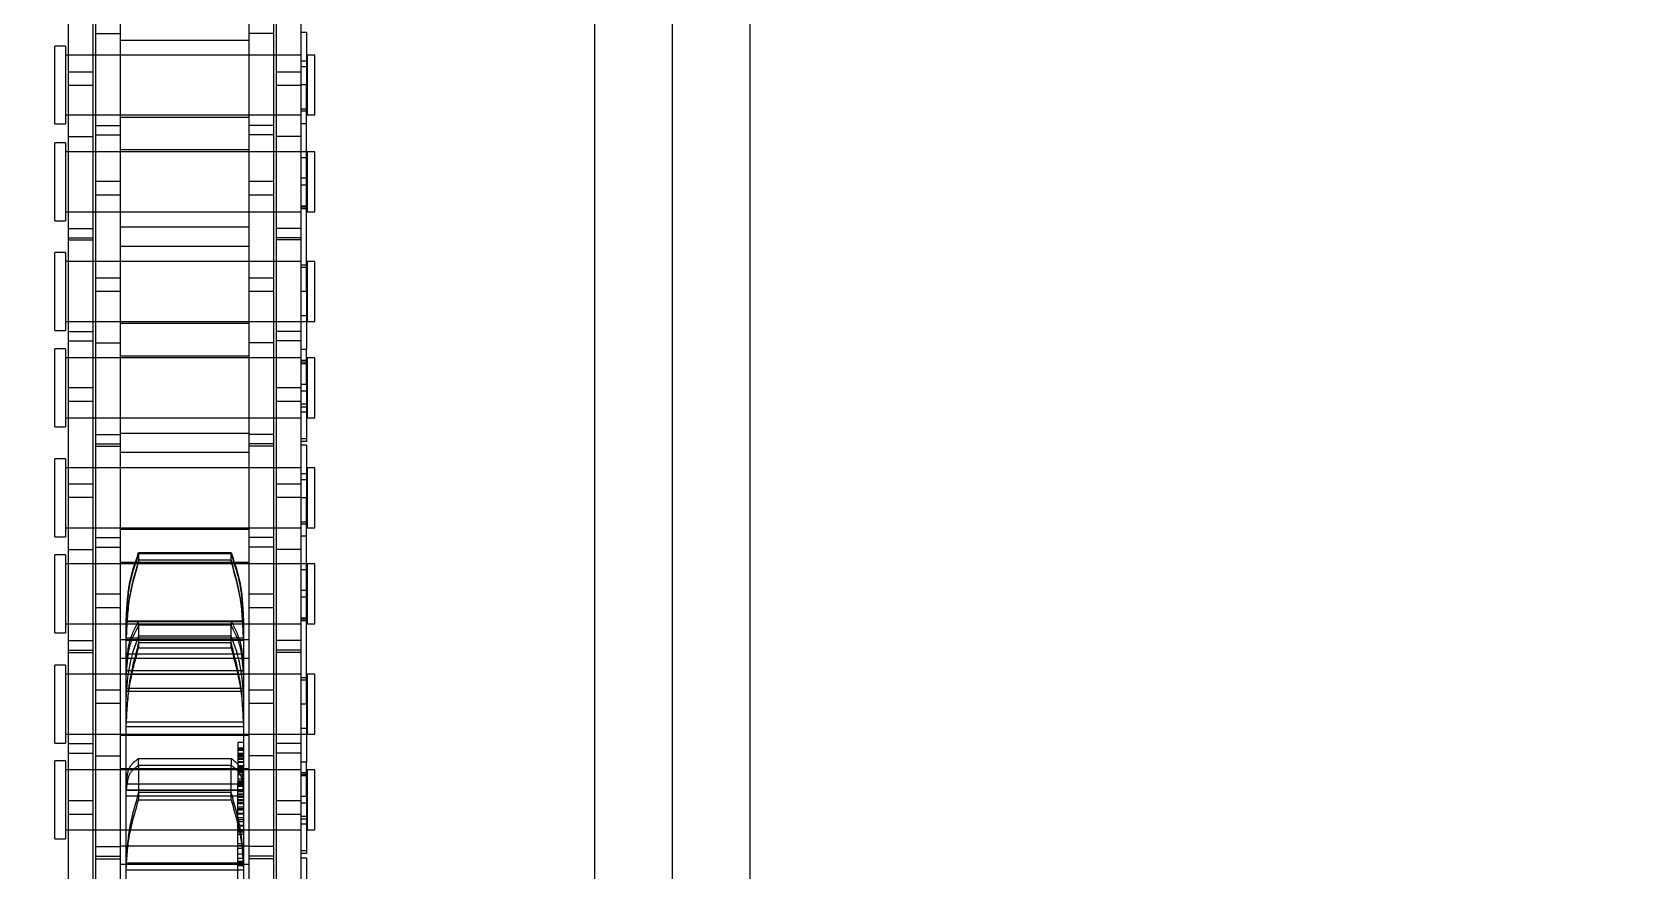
# Model space of a CAD drawing. Header units: metres. Extents: x 0 to 63075, y 0 to 44550.
# Drawn here: x 14140.1 to 14239.1, y 30929.5 to 30981.1 of the extents above; entities that cross this region are included whole.
import ezdxf

# ---------------------------------------------------------------- set-up
doc = ezdxf.new("R2010")
doc.units = ezdxf.units.M
doc.header["$LTSCALE"] = 75
doc.linetypes.add('HIDDEN2', pattern=[4.7625, 3.175, -1.5875])
for name, color, linetype in [('SDM', 7, 'Continuous'), ('SL1', 8, 'Continuous'), ('SL4', 4, 'Continuous'), ('ST1', 7, 'HIDDEN2')]:
    doc.layers.add(name, color=color, linetype=linetype)

# ---------------------------------------------------------------- blocks, each defined once
blk = doc.blocks.new('A$C52ce5e24')
at = {"layer": 'SL1'}
for radius, start, end in [(1221.5, 124.209852, 67.294357), (1158, 126.374154, 69.370009), (1150, 126.668292, 69.219881)]:
    blk.add_arc((6551.95, 10099.982), radius, start, end, dxfattribs=at)
blk = doc.blocks.new('A$Cb6dca9d5')
at = {"layer": 'SL4'}
for p, q in [((337.765, 4619.715), (337.765, 3669.713)), ((328.24, 3669.713), (328.24, 4459.475))]:
    blk.add_line(p, q, dxfattribs=at)
at = {"layer": 'ST1'}
for p, q in [((333.003, 4669.713), (333.003, 3669.713)), ((328.24, 3669.713), (328.24, 4459.475)), ((297.515, 4241.25), (297.515, 4247.6)), ((299.035, 4241.25), (299.035, 4247.6)), ((306.965, 4241.25), (306.965, 4247.6)), ((308.485, 4241.25), (308.485, 4247.6)), ((295.843, 4234.9), (295.843, 4243.995)), ((297.363, 4234.9), (297.363, 4243.995)), ((308.637, 4234.9), (308.637, 4243.995)), ((310.157, 4234.9), (310.157, 4243.995)), ((297.515, 4241.25), (299.035, 4241.25)), ((297.515, 4232.155), (297.515, 4241.25)), ((299.035, 4232.155), (299.035, 4241.25)), ((308.485, 4241.25), (306.965, 4241.25)), ((306.965, 4232.155), (306.965, 4241.25)), ((308.485, 4232.155), (308.485, 4241.25)), ((310.489, 4241.306), (310.157, 4241.306)), ((310.489, 4241.306), (310.489, 4238.075)), ((295, 4235.676), (295, 4240.473)), ((295.659, 4240.473), (295, 4240.473)), ((295.659, 4240.473), (295.659, 4235.676)), ((299.035, 4240.843), (306.965, 4240.843)), ((310.157, 4239.92), (295.659, 4239.92)), ((297.363, 4239.92), (295.843, 4239.92)), ((299.035, 4239.92), (297.515, 4239.92)), ((306.965, 4239.92), (299.035, 4239.92)), ((308.485, 4239.92), (306.965, 4239.92)), ((310.157, 4239.92), (308.637, 4239.92)), ((310.526, 4239.551), (310.157, 4239.551)), ((310.489, 4239.182), (310.157, 4239.182)), ((310.526, 4239.92), (310.526, 4236.23)), ((311, 4239.92), (310.526, 4239.92)), ((311, 4236.23), (311, 4239.92)), ((295.843, 4238.883), (297.363, 4238.883)), ((297.363, 4238.044), (295.843, 4238.044)), ((308.637, 4238.883), (310.157, 4238.883)), ((310.157, 4238.044), (308.637, 4238.044)), ((310.489, 4238.075), (310.157, 4238.075)), ((310.489, 4225.375), (310.489, 4238.075)), ((295.659, 4236.23), (310.157, 4236.23)), ((295.843, 4236.23), (297.363, 4236.23)), ((297.515, 4236.23), (299.035, 4236.23)), ((299.035, 4236.23), (306.965, 4236.23)), ((306.965, 4236.084), (299.035, 4236.084)), ((306.965, 4236.23), (308.485, 4236.23)), ((308.637, 4236.23), (310.157, 4236.23)), ((310.157, 4236.599), (310.526, 4236.599)), ((310.489, 4236.456), (310.157, 4236.456)), ((310.526, 4236.23), (311, 4236.23)), ((295, 4235.676), (295.659, 4235.676)), ((297.515, 4235.586), (299.035, 4235.586)), ((308.485, 4235.586), (306.965, 4235.586)), ((310.489, 4235.676), (310.157, 4235.676)), ((295, 4229.726), (295, 4234.523)), ((295.659, 4234.523), (295, 4234.523)), ((295.659, 4234.523), (295.659, 4229.73)), ((295.843, 4234.9), (297.363, 4234.9)), ((295.843, 4228.55), (295.843, 4234.9)), ((297.363, 4228.55), (297.363, 4234.9)), ((297.515, 4235.002), (299.035, 4235.002)), ((299.035, 4234.115), (306.965, 4234.115)), ((308.485, 4235.002), (306.965, 4235.002)), ((310.157, 4234.9), (308.637, 4234.9)), ((308.637, 4228.55), (308.637, 4234.9)), ((310.157, 4228.55), (310.157, 4234.9)), ((310.157, 4233.969), (295.659, 4233.969)), ((297.363, 4233.969), (295.843, 4233.969)), ((299.035, 4233.969), (297.515, 4233.969)), ((306.965, 4233.969), (299.035, 4233.969)), ((308.485, 4233.969), (306.965, 4233.969)), ((310.489, 4233.969), (308.637, 4233.969)), ((310.526, 4233.6), (310.157, 4233.6)), ((310.526, 4233.969), (310.526, 4230.279)), ((311, 4233.969), (310.526, 4233.969)), ((311, 4230.279), (311, 4233.969)), ((297.515, 4231.295), (297.515, 4232.155)), ((297.515, 4232.155), (299.035, 4232.155)), ((299.035, 4231.295), (299.035, 4232.155)), ((306.965, 4231.295), (306.965, 4232.155)), ((306.965, 4232.155), (308.485, 4232.155)), ((308.485, 4231.295), (308.485, 4232.155)), ((310.489, 4232.332), (310.157, 4232.332)), ((297.515, 4222.2), (297.515, 4231.295)), ((299.035, 4231.295), (297.515, 4231.295)), ((299.035, 4222.2), (299.035, 4231.295)), ((306.965, 4222.2), (306.965, 4231.295)), ((308.485, 4231.295), (306.965, 4231.295)), ((308.485, 4222.2), (308.485, 4231.295)), ((310.489, 4231.917), (310.157, 4231.917)), ((295.659, 4230.279), (310.157, 4230.279)), ((295.843, 4230.279), (297.363, 4230.279)), ((297.515, 4230.279), (299.035, 4230.279)), ((299.035, 4230.279), (306.965, 4230.279)), ((306.965, 4230.279), (308.485, 4230.279)), ((308.637, 4230.279), (310.157, 4230.279)), ((310.157, 4230.648), (310.526, 4230.648)), ((310.489, 4230.56), (310.157, 4230.56)), ((310.489, 4230.456), (310.157, 4230.456)), ((310.526, 4230.279), (311, 4230.279)), ((295, 4229.726), (295.659, 4229.726)), ((295.659, 4229.73), (295.659, 4229.726)), ((295.843, 4229.247), (297.363, 4229.247)), ((306.965, 4229.335), (299.035, 4229.335)), ((310.157, 4229.247), (308.637, 4229.247)), ((295.843, 4228.663), (297.363, 4228.663)), ((295.843, 4228.55), (297.363, 4228.55)), ((295.843, 4219.455), (295.843, 4228.55)), ((297.363, 4219.455), (297.363, 4228.55)), ((299.035, 4228.164), (306.965, 4228.164)), ((310.157, 4228.663), (308.637, 4228.663)), ((310.157, 4228.55), (308.637, 4228.55)), ((308.637, 4219.455), (308.637, 4228.55)), ((310.157, 4219.455), (310.157, 4228.55)), ((295, 4222.976), (295, 4227.773)), ((295.659, 4227.773), (295, 4227.773)), ((295.659, 4227.773), (295.659, 4222.976)), ((310.157, 4227.22), (295.659, 4227.22)), ((297.363, 4227.22), (295.843, 4227.22)), ((299.035, 4227.22), (297.515, 4227.22)), ((306.965, 4227.22), (299.035, 4227.22)), ((308.485, 4227.22), (306.965, 4227.22)), ((310.157, 4227.22), (308.637, 4227.22)), ((310.526, 4227.22), (310.526, 4223.53)), ((311, 4227.22), (310.526, 4227.22)), ((311, 4223.53), (311, 4227.22)), ((297.515, 4226.204), (299.035, 4226.204)), ((306.965, 4226.204), (308.485, 4226.204)), ((310.489, 4226.994), (310.157, 4226.994)), ((310.526, 4226.851), (310.157, 4226.851)), ((299.035, 4225.366), (297.515, 4225.366)), ((308.485, 4225.366), (306.965, 4225.366)), ((310.489, 4225.375), (310.157, 4225.375)), ((310.489, 4225.375), (310.489, 4221.823)), ((295.659, 4223.53), (310.157, 4223.53)), ((295.843, 4223.53), (297.363, 4223.53)), ((297.515, 4223.53), (299.035, 4223.53)), ((299.035, 4223.53), (306.965, 4223.53)), ((306.965, 4223.406), (299.035, 4223.406)), ((306.965, 4223.53), (308.485, 4223.53)), ((308.637, 4223.53), (310.489, 4223.53)), ((310.157, 4223.899), (310.526, 4223.899)), ((310.526, 4223.53), (311, 4223.53)), ((295, 4222.976), (295.659, 4222.976)), ((295.843, 4222.908), (297.363, 4222.908)), ((295.843, 4222.324), (297.363, 4222.324)), ((297.515, 4222.2), (299.035, 4222.2)), ((297.515, 4215.85), (297.515, 4222.2)), ((299.035, 4215.85), (299.035, 4222.2)), ((308.485, 4222.2), (306.965, 4222.2)), ((306.965, 4215.85), (306.965, 4222.2)), ((308.485, 4215.85), (308.485, 4222.2)), ((310.157, 4222.908), (308.637, 4222.908)), ((310.157, 4222.324), (308.637, 4222.324)), ((295, 4217.048), (295, 4221.845)), ((295.659, 4221.845), (295, 4221.845)), ((295.659, 4221.845), (295.659, 4217.052)), ((310.157, 4221.291), (295.659, 4221.291)), ((297.363, 4221.291), (295.843, 4221.291)), ((299.035, 4221.291), (297.515, 4221.291)), ((299.035, 4221.415), (306.965, 4221.415)), ((306.965, 4221.291), (299.035, 4221.291)), ((308.485, 4221.291), (306.965, 4221.291)), ((310.157, 4221.291), (308.637, 4221.291)), ((310.157, 4221.823), (310.489, 4221.823)), ((310.489, 4219.654), (310.489, 4221.823)), ((310.526, 4221.291), (310.526, 4217.601)), ((311, 4221.291), (310.526, 4221.291)), ((311, 4217.601), (311, 4221.291)), ((310.489, 4221.114), (310.157, 4221.114)), ((310.489, 4221.011), (310.157, 4221.011)), ((310.526, 4220.922), (310.157, 4220.922)), ((295.843, 4218.595), (295.843, 4219.455)), ((295.843, 4219.455), (297.363, 4219.455)), ((297.363, 4218.595), (297.363, 4219.455)), ((308.637, 4218.595), (308.637, 4219.455)), ((308.637, 4219.455), (310.157, 4219.455)), ((310.489, 4219.654), (310.157, 4219.654)), ((310.157, 4218.595), (310.157, 4219.455)), ((310.489, 4219.239), (310.157, 4219.239)), ((310.489, 4219.654), (310.489, 4216.307)), ((295.843, 4209.5), (295.843, 4218.595)), ((297.363, 4218.595), (295.843, 4218.595)), ((297.363, 4209.5), (297.363, 4218.595)), ((308.637, 4209.5), (308.637, 4218.595)), ((310.157, 4218.595), (308.637, 4218.595)), ((310.157, 4209.5), (310.157, 4218.595)), ((310.489, 4218.427), (310.157, 4218.427)), ((310.489, 4218.255), (310.157, 4218.255)), ((295.659, 4217.601), (310.157, 4217.601)), ((295.843, 4217.601), (297.363, 4217.601)), ((297.515, 4217.601), (299.035, 4217.601)), ((299.035, 4217.601), (306.965, 4217.601)), ((306.965, 4217.601), (308.485, 4217.601)), ((308.637, 4217.601), (310.157, 4217.601)), ((310.157, 4217.97), (310.526, 4217.97)), ((310.526, 4217.601), (311, 4217.601)), ((295, 4217.048), (295.659, 4217.048)), ((295.659, 4217.052), (295.659, 4217.048)), ((297.515, 4216.569), (299.035, 4216.569)), ((306.965, 4216.635), (299.035, 4216.635)), ((308.485, 4216.569), (306.965, 4216.569)), ((310.489, 4216.307), (310.157, 4216.307)), ((310.489, 4216.307), (310.489, 4216.135)), ((297.515, 4215.985), (299.035, 4215.985)), ((297.515, 4215.85), (299.035, 4215.85)), ((297.515, 4206.755), (297.515, 4215.85)), ((299.035, 4206.755), (299.035, 4215.85)), ((299.035, 4215.486), (306.965, 4215.486)), ((308.485, 4215.985), (306.965, 4215.985)), ((308.485, 4215.85), (306.965, 4215.85)), ((306.965, 4206.755), (306.965, 4215.85)), ((308.485, 4206.755), (308.485, 4215.85)), ((310.489, 4216.135), (310.157, 4216.135)), ((310.489, 4215.906), (310.157, 4215.906)), ((310.489, 4215.906), (310.489, 4212.675)), ((295, 4210.276), (295, 4215.073)), ((295.659, 4215.073), (295, 4215.073)), ((295.659, 4215.073), (295.659, 4210.276)), ((310.157, 4214.52), (295.659, 4214.52)), ((297.363, 4214.52), (295.843, 4214.52)), ((299.035, 4214.52), (297.515, 4214.52)), ((306.965, 4214.52), (299.035, 4214.52)), ((308.485, 4214.52), (306.965, 4214.52)), ((310.157, 4214.52), (308.637, 4214.52)), ((310.526, 4214.52), (310.526, 4210.83)), ((311, 4214.52), (310.526, 4214.52)), ((311, 4210.83), (311, 4214.52)), ((295.843, 4213.526), (297.363, 4213.526)), ((308.637, 4213.526), (310.157, 4213.526)), ((310.526, 4214.151), (310.157, 4214.151)), ((310.489, 4213.782), (310.157, 4213.782)), ((297.363, 4212.688), (295.843, 4212.688)), ((310.157, 4212.688), (308.637, 4212.688)), ((310.489, 4212.675), (310.157, 4212.675)), ((310.489, 4199.975), (310.489, 4212.675)), ((295.659, 4210.83), (310.157, 4210.83)), ((295.843, 4210.83), (297.363, 4210.83)), ((297.515, 4210.83), (299.035, 4210.83)), ((299.035, 4210.83), (306.965, 4210.83)), ((306.965, 4210.728), (299.035, 4210.728)), ((306.965, 4210.83), (308.485, 4210.83)), ((308.637, 4210.83), (310.157, 4210.83)), ((310.157, 4211.199), (310.526, 4211.199)), ((310.489, 4211.056), (310.157, 4211.056)), ((310.489, 4210.32), (310.157, 4210.32)), ((310.526, 4210.83), (311, 4210.83)), ((295, 4210.276), (295.659, 4210.276)), ((295.843, 4209.5), (297.363, 4209.5)), ((295.843, 4203.15), (295.843, 4209.5)), ((297.363, 4203.15), (297.363, 4209.5)), ((297.515, 4210.23), (299.035, 4210.23)), ((297.515, 4209.645), (299.035, 4209.645)), ((300.157, 4209.3), (305.843, 4209.3)), ((308.485, 4210.23), (306.965, 4210.23)), ((308.485, 4209.645), (306.965, 4209.645)), ((310.157, 4209.5), (308.637, 4209.5)), ((308.637, 4203.15), (308.637, 4209.5)), ((310.157, 4203.15), (310.157, 4209.5)), ((295, 4204.369), (295, 4209.166)), ((295.659, 4209.166), (295, 4209.166)), ((295.659, 4209.166), (295.659, 4204.374)), ((310.157, 4208.613), (295.659, 4208.613)), ((297.363, 4208.613), (295.843, 4208.613)), ((299.035, 4208.613), (297.515, 4208.613)), ((299.035, 4208.715), (306.965, 4208.715)), ((306.965, 4208.613), (299.035, 4208.613)), ((300.157, 4209.219), (300.157, 4208.723)), ((305.843, 4209.219), (300.157, 4209.219)), ((305.843, 4208.843), (300.157, 4208.843)), ((300.157, 4208.723), (305.843, 4208.723)), ((305.843, 4208.723), (305.843, 4209.219)), ((308.485, 4208.613), (306.965, 4208.613)), ((310.489, 4208.613), (308.637, 4208.613)), ((310.526, 4208.613), (310.526, 4204.923)), ((311, 4208.613), (310.526, 4208.613)), ((311, 4204.923), (311, 4208.613)), ((310.526, 4208.244), (310.157, 4208.244)), ((297.515, 4205.895), (297.515, 4206.755)), ((297.515, 4206.755), (299.035, 4206.755)), ((299.035, 4205.895), (299.035, 4206.755)), ((306.965, 4205.895), (306.965, 4206.755)), ((306.965, 4206.755), (308.485, 4206.755)), ((308.485, 4205.895), (308.485, 4206.755)), ((310.489, 4206.976), (310.157, 4206.976)), ((310.489, 4206.56), (310.157, 4206.56)), ((297.515, 4196.8), (297.515, 4205.895)), ((299.035, 4205.895), (297.515, 4205.895)), ((299.035, 4196.8), (299.035, 4205.895)), ((306.965, 4196.8), (306.965, 4205.895)), ((308.485, 4205.895), (306.965, 4205.895)), ((308.485, 4196.8), (308.485, 4205.895)), ((295, 4204.369), (295.659, 4204.369)), ((295.659, 4204.923), (310.157, 4204.923)), ((295.659, 4204.374), (295.659, 4204.369)), ((295.843, 4204.923), (297.363, 4204.923)), ((297.515, 4204.923), (299.035, 4204.923)), ((299.035, 4204.923), (306.965, 4204.923)), ((299.395, 4205.091), (299.395, 4205.211)), ((299.395, 4204.023), (299.395, 4205.167)), ((306.605, 4205.091), (299.395, 4205.091)), ((306.605, 4205.048), (299.395, 4205.048)), ((300.157, 4205.102), (305.843, 4205.102)), ((300.157, 4204.83), (300.157, 4205.102)), ((300.157, 4204.83), (300.157, 4204.156)), ((305.843, 4204.83), (300.157, 4204.83)), ((305.843, 4205.102), (305.843, 4204.83)), ((305.843, 4204.156), (305.843, 4204.83)), ((306.605, 4205.211), (306.605, 4205.091)), ((306.605, 4205.167), (306.605, 4204.023)), ((306.965, 4204.923), (308.485, 4204.923)), ((308.637, 4204.923), (310.157, 4204.923)), ((310.157, 4205.292), (310.526, 4205.292)), ((310.489, 4205.203), (310.157, 4205.203)), ((310.489, 4205.1), (310.157, 4205.1)), ((310.526, 4204.923), (311, 4204.923)), ((295.843, 4203.89), (297.363, 4203.89)), ((306.965, 4203.935), (299.035, 4203.935)), ((306.605, 4204.028), (299.395, 4204.028)), ((299.395, 4203.893), (299.395, 4204.023)), ((306.605, 4203.893), (299.395, 4203.893)), ((299.395, 4201.9), (299.395, 4203.893)), ((300.157, 4204.156), (300.157, 4203.441)), ((305.843, 4204.156), (300.157, 4204.156)), ((305.843, 4203.748), (300.157, 4203.748)), ((300.157, 4203.441), (305.843, 4203.441)), ((305.843, 4203.441), (305.843, 4204.156)), ((306.605, 4204.023), (306.605, 4203.893)), ((306.605, 4203.893), (306.605, 4201.9)), ((310.157, 4203.89), (308.637, 4203.89)), ((295, 4197.576), (295, 4202.373)), ((295.659, 4202.373), (295, 4202.373)), ((295.659, 4202.373), (295.659, 4197.576)), ((295.843, 4203.306), (297.363, 4203.306)), ((295.843, 4203.15), (297.363, 4203.15)), ((295.843, 4194.055), (295.843, 4203.15)), ((297.363, 4194.055), (297.363, 4203.15)), ((299.035, 4202.808), (306.965, 4202.808)), ((299.395, 4203.07), (306.605, 4203.07)), ((310.157, 4203.306), (308.637, 4203.306)), ((310.157, 4203.15), (308.637, 4203.15)), ((308.637, 4194.055), (308.637, 4203.15)), ((310.157, 4194.055), (310.157, 4203.15)), ((310.157, 4201.82), (295.659, 4201.82)), ((297.363, 4201.82), (295.843, 4201.82)), ((299.035, 4201.82), (297.515, 4201.82)), ((306.965, 4201.82), (299.035, 4201.82)), ((306.605, 4202.022), (299.395, 4202.022)), ((299.395, 4200.42), (299.395, 4201.9)), ((306.605, 4201.806), (299.395, 4201.806)), ((306.605, 4201.9), (306.605, 4200.42)), ((308.485, 4201.82), (306.965, 4201.82)), ((310.157, 4201.82), (308.637, 4201.82)), ((310.489, 4201.594), (310.157, 4201.594)), ((310.526, 4201.451), (310.157, 4201.451)), ((310.526, 4201.82), (310.526, 4198.13)), ((311, 4201.82), (310.526, 4201.82)), ((311, 4198.13), (311, 4201.82)), ((297.515, 4200.848), (299.035, 4200.848)), ((299.395, 4200.954), (306.605, 4200.954)), ((299.395, 4200.773), (306.605, 4200.773)), ((299.395, 4198.696), (299.395, 4200.42)), ((306.605, 4200.42), (306.605, 4198.696)), ((306.965, 4200.848), (308.485, 4200.848)), ((299.035, 4200.01), (297.515, 4200.01)), ((308.485, 4200.01), (306.965, 4200.01)), ((310.489, 4199.975), (310.157, 4199.975)), ((310.489, 4199.975), (310.489, 4196.423)), ((306.605, 4198.868), (299.395, 4198.868)), ((299.395, 4198.573), (299.395, 4198.696)), ((306.605, 4198.573), (299.395, 4198.573)), ((299.395, 4194.752), (299.395, 4198.573)), ((306.605, 4198.696), (306.605, 4198.573)), ((306.605, 4198.573), (306.605, 4194.752)), ((310.157, 4198.499), (310.526, 4198.499)), ((295, 4197.576), (295.659, 4197.576)), ((295.659, 4198.13), (310.157, 4198.13)), ((295.843, 4198.13), (297.363, 4198.13)), ((295.843, 4197.551), (297.363, 4197.551)), ((297.515, 4198.13), (299.035, 4198.13)), ((299.035, 4198.13), (306.965, 4198.13)), ((306.965, 4198.05), (299.035, 4198.05)), ((306.27, 4197.61), (306.27, 4197.226)), ((306.605, 4197.61), (306.27, 4197.61)), ((306.965, 4198.13), (308.485, 4198.13)), ((308.637, 4198.13), (310.489, 4198.13)), ((310.157, 4197.551), (308.637, 4197.551)), ((310.526, 4198.13), (311, 4198.13)), ((295, 4191.691), (295, 4196.488)), ((295.659, 4196.488), (295, 4196.488)), ((295.659, 4196.488), (295.659, 4191.695)), ((295.843, 4196.967), (297.363, 4196.967)), ((297.515, 4196.8), (299.035, 4196.8)), ((297.515, 4190.45), (297.515, 4196.8)), ((299.035, 4190.45), (299.035, 4196.8)), ((300.157, 4196.635), (305.843, 4196.635)), ((300.157, 4196.205), (300.157, 4196.635)), ((305.843, 4196.635), (305.843, 4196.205)), ((306.605, 4197.275), (306.27, 4197.275)), ((306.27, 4197.226), (306.605, 4197.226)), ((306.27, 4197.226), (306.27, 4197.151)), ((306.27, 4197.151), (306.27, 4196.854)), ((306.27, 4197.151), (306.605, 4197.151)), ((306.605, 4196.946), (306.27, 4196.946)), ((306.27, 4196.94), (306.605, 4196.94)), ((306.27, 4196.875), (306.605, 4196.875)), ((306.27, 4196.854), (306.27, 4196.765)), ((306.27, 4196.854), (306.605, 4196.854)), ((306.605, 4196.783), (306.27, 4196.783)), ((306.27, 4196.765), (306.27, 4196.435)), ((306.27, 4196.765), (306.605, 4196.765)), ((306.605, 4196.633), (306.27, 4196.633)), ((306.27, 4196.632), (306.605, 4196.632)), ((306.605, 4196.614), (306.27, 4196.614)), ((306.27, 4196.593), (306.605, 4196.593)), ((306.27, 4196.442), (306.605, 4196.442)), ((306.27, 4196.435), (306.27, 4195.653)), ((306.27, 4196.435), (306.605, 4196.435)), ((306.27, 4196.433), (306.605, 4196.433)), ((306.27, 4196.414), (306.605, 4196.414)), ((308.485, 4196.8), (306.965, 4196.8)), ((306.965, 4190.45), (306.965, 4196.8)), ((308.485, 4190.45), (308.485, 4196.8)), ((310.157, 4196.967), (308.637, 4196.967)), ((310.157, 4196.423), (310.489, 4196.423)), ((310.489, 4194.297), (310.489, 4196.423)), ((310.157, 4195.935), (295.659, 4195.935)), ((297.363, 4195.935), (295.843, 4195.935)), ((299.035, 4195.935), (297.515, 4195.935)), ((299.035, 4196.015), (306.965, 4196.015)), ((306.965, 4195.935), (299.035, 4195.935)), ((300.157, 4196.205), (300.157, 4194.091)), ((305.843, 4196.205), (300.157, 4196.205)), ((305.843, 4194.091), (305.843, 4196.205)), ((306.27, 4196.405), (306.605, 4196.405)), ((306.27, 4196.205), (306.605, 4196.205)), ((306.27, 4196.143), (306.605, 4196.143)), ((306.27, 4196.104), (306.605, 4196.104)), ((306.27, 4196.046), (306.605, 4196.046)), ((306.27, 4195.894), (306.605, 4195.894)), ((306.27, 4195.818), (306.605, 4195.818)), ((306.27, 4195.794), (306.605, 4195.794)), ((306.27, 4195.653), (306.27, 4195.197)), ((306.27, 4195.653), (306.605, 4195.653)), ((308.485, 4195.935), (306.965, 4195.935)), ((310.157, 4195.935), (308.637, 4195.935)), ((310.489, 4195.758), (310.157, 4195.758)), ((310.489, 4195.654), (310.157, 4195.654)), ((310.526, 4195.566), (310.157, 4195.566)), ((310.526, 4195.935), (310.526, 4192.245)), ((311, 4195.935), (310.526, 4195.935)), ((311, 4192.245), (311, 4195.935)), ((306.605, 4195.056), (299.395, 4195.056)), ((299.395, 4189.874), (299.395, 4194.752)), ((306.605, 4194.693), (299.395, 4194.693)), ((299.395, 4194.679), (306.605, 4194.679)), ((305.843, 4194.547), (300.157, 4194.547)), ((306.27, 4195.391), (306.605, 4195.391)), ((306.27, 4195.259), (306.605, 4195.259)), ((306.27, 4195.197), (306.605, 4195.197)), ((306.27, 4194.978), (306.27, 4195.197)), ((306.27, 4195.105), (306.605, 4195.105)), ((306.27, 4195.089), (306.605, 4195.089)), ((306.27, 4195.019), (306.605, 4195.019)), ((306.27, 4194.984), (306.605, 4194.984)), ((306.27, 4194.292), (306.27, 4194.978)), ((306.27, 4194.978), (306.605, 4194.978)), ((306.27, 4194.955), (306.605, 4194.955)), ((306.27, 4194.926), (306.605, 4194.926)), ((306.27, 4194.716), (306.605, 4194.716)), ((306.27, 4194.598), (306.605, 4194.598)), ((306.27, 4194.451), (306.605, 4194.451)), ((306.27, 4194.431), (306.605, 4194.431)), ((306.605, 4194.752), (306.605, 4189.874)), ((295.843, 4193.195), (295.843, 4194.055)), ((295.843, 4194.055), (297.363, 4194.055)), ((297.363, 4193.195), (297.363, 4194.055)), ((299.395, 4194.338), (306.605, 4194.338)), ((300.157, 4194.091), (305.843, 4194.091)), ((306.27, 4194.116), (306.27, 4194.292)), ((306.27, 4194.292), (306.605, 4194.292)), ((306.27, 4194.263), (306.605, 4194.263)), ((306.27, 4193.225), (306.27, 4194.116)), ((306.27, 4194.116), (306.605, 4194.116)), ((306.27, 4194.062), (306.605, 4194.062)), ((306.27, 4193.94), (306.605, 4193.94)), ((306.27, 4193.855), (306.605, 4193.855)), ((306.27, 4193.652), (306.605, 4193.652)), ((306.27, 4193.554), (306.605, 4193.554)), ((306.27, 4193.479), (306.605, 4193.479)), ((308.637, 4193.195), (308.637, 4194.055)), ((308.637, 4194.055), (310.157, 4194.055)), ((310.489, 4194.297), (310.157, 4194.297)), ((310.157, 4193.195), (310.157, 4194.055)), ((310.489, 4193.882), (310.157, 4193.882)), ((310.489, 4194.297), (310.489, 4190.951)), ((295.843, 4184.1), (295.843, 4193.195)), ((297.363, 4193.195), (295.843, 4193.195)), ((297.363, 4184.1), (297.363, 4193.195)), ((306.27, 4193.263), (306.605, 4193.263)), ((306.27, 4192.995), (306.27, 4193.225)), ((306.27, 4193.225), (306.605, 4193.225)), ((306.27, 4192.998), (306.605, 4192.998)), ((306.27, 4191.642), (306.27, 4192.995)), ((306.27, 4192.995), (306.605, 4192.995)), ((306.27, 4192.869), (306.605, 4192.869)), ((306.27, 4192.762), (306.605, 4192.762)), ((306.27, 4192.54), (306.605, 4192.54)), ((306.27, 4192.481), (306.605, 4192.481)), ((308.637, 4184.1), (308.637, 4193.195)), ((310.157, 4193.195), (308.637, 4193.195)), ((310.157, 4184.1), (310.157, 4193.195)), ((310.489, 4193.071), (310.157, 4193.071)), ((310.489, 4192.898), (310.157, 4192.898)), ((310.157, 4192.614), (310.526, 4192.614)), ((295, 4191.691), (295.659, 4191.691)), ((295.659, 4192.245), (310.157, 4192.245)), ((295.659, 4191.695), (295.659, 4191.691)), ((295.843, 4192.245), (297.363, 4192.245)), ((297.515, 4192.245), (299.035, 4192.245)), ((299.035, 4192.245), (306.965, 4192.245)), ((306.27, 4192.273), (306.605, 4192.273)), ((306.27, 4192.193), (306.605, 4192.193)), ((306.27, 4192.12), (306.605, 4192.12)), ((306.27, 4191.974), (306.605, 4191.974)), ((306.27, 4191.408), (306.27, 4191.642)), ((306.965, 4192.245), (308.485, 4192.245)), ((308.637, 4192.245), (310.157, 4192.245)), ((310.526, 4192.245), (311, 4192.245)), ((297.515, 4191.212), (299.035, 4191.212)), ((297.515, 4190.628), (299.035, 4190.628)), ((306.965, 4191.235), (299.035, 4191.235)), ((306.27, 4191.408), (306.605, 4191.408)), ((306.27, 4190.323), (306.27, 4191.408)), ((306.27, 4191.288), (306.605, 4191.288)), ((306.27, 4191.112), (306.605, 4191.112)), ((306.27, 4190.768), (306.605, 4190.768)), ((306.27, 4190.503), (306.605, 4190.503)), ((308.485, 4191.212), (306.965, 4191.212)), ((308.485, 4190.628), (306.965, 4190.628)), ((310.489, 4190.951), (310.157, 4190.951)), ((310.489, 4190.778), (310.157, 4190.778)), ((310.489, 4190.506), (310.157, 4190.506)), ((310.489, 4190.951), (310.489, 4190.778)), ((310.489, 4190.506), (310.489, 4187.275)), ((297.515, 4190.45), (299.035, 4190.45)), ((297.515, 4181.355), (297.515, 4190.45)), ((299.035, 4181.355), (299.035, 4190.45)), ((299.035, 4190.13), (306.965, 4190.13)), ((306.605, 4190.193), (299.395, 4190.193)), ((299.395, 4189.771), (299.395, 4189.874)), ((306.605, 4189.771), (299.395, 4189.771)), ((299.395, 4184.583), (299.395, 4189.771)), ((306.27, 4190.052), (306.27, 4190.323)), ((306.27, 4190.323), (306.605, 4190.323)), ((306.27, 4190.318), (306.605, 4190.318)), ((306.27, 4190.272), (306.605, 4190.272)), ((306.27, 4189.16), (306.27, 4190.052)), ((306.27, 4190.052), (306.605, 4190.052)), ((306.605, 4189.874), (306.605, 4189.771)), ((306.605, 4189.771), (306.605, 4184.583)), ((308.485, 4190.45), (306.965, 4190.45)), ((306.965, 4181.355), (306.965, 4190.45)), ((308.485, 4181.355), (308.485, 4190.45))]:
    blk.add_line(p, q, dxfattribs=at)
for centre, radius, start, end in [((309.013, 4200.404), 9.618, 157.03979, 179.90798), ((296.987, 4200.404), 9.618, 0.09202, 22.96021), ((964.99, 4911.715), 1157.277, 217.817651, 237.031191), ((964.99, 4911.715), 1163.627, 217.817651, 237.031191)]:
    blk.add_arc(centre, radius, start, end, dxfattribs=at)
for points, knots in [([(299.395, 4205.211), (299.433, 4205.953), (299.508, 4207.439), (299.941, 4208.679), (300.157, 4209.3)], [0, 0, 0, 0, 0.49948, 1, 1, 1, 1]), ([(305.843, 4209.3), (306.059, 4208.679), (306.492, 4207.439), (306.567, 4205.953), (306.605, 4205.211)], [0, 0, 0, 0, 0.500513, 1, 1, 1, 1]), ([(300.157, 4209.219), (299.941, 4208.606), (299.508, 4207.38), (299.433, 4205.904), (299.395, 4205.167)], [0, 0, 0, 0, 0.500152, 1, 1, 1, 1]), ([(300.157, 4208.843), (299.941, 4208.095), (299.508, 4206.601), (299.433, 4204.971), (299.395, 4204.157)], [0, 0, 0, 0, 0.500529, 1, 1, 1, 1]), ([(299.395, 4204.023), (299.433, 4204.838), (299.508, 4206.47), (299.941, 4207.972), (300.157, 4208.723)], [0, 0, 0, 0, 0.499459, 1, 1, 1, 1]), ([(306.605, 4205.167), (306.567, 4205.903), (306.492, 4207.379), (306.06, 4208.605), (305.843, 4209.219)], [0, 0, 0, 0, 0.4991241, 1, 1, 1, 1]), ([(306.605, 4204.157), (306.567, 4204.971), (306.492, 4206.601), (306.059, 4208.095), (305.843, 4208.843)], [0, 0, 0, 0, 0.499464, 1, 1, 1, 1]), ([(305.843, 4208.723), (306.059, 4207.972), (306.492, 4206.47), (306.567, 4204.838), (306.605, 4204.023)], [0, 0, 0, 0, 0.500533, 1, 1, 1, 1]), ([(299.395, 4202.118), (299.433, 4202.697), (299.508, 4203.856), (299.94, 4204.686), (300.157, 4205.102)], [0, 0, 0, 0, 0.499427, 1, 1, 1, 1]), ([(300.157, 4204.83), (299.941, 4204.425), (299.508, 4203.615), (299.433, 4202.472), (299.395, 4201.9)], [0, 0, 0, 0, 0.500133, 1, 1, 1, 1]), ([(305.843, 4205.102), (306.059, 4204.687), (306.492, 4203.857), (306.567, 4202.697), (306.605, 4202.118)], [0, 0, 0, 0, 0.500372, 1, 1, 1, 1]), ([(306.605, 4201.9), (306.567, 4202.471), (306.492, 4203.614), (306.06, 4204.424), (305.843, 4204.83)], [0, 0, 0, 0, 0.499098, 1, 1, 1, 1]), ([(300.157, 4203.748), (299.941, 4202.956), (299.508, 4201.374), (299.433, 4199.786), (299.395, 4198.992)], [0, 0, 0, 0, 0.500514, 1, 1, 1, 1]), ([(299.395, 4198.696), (299.433, 4199.486), (299.508, 4201.068), (299.94, 4202.649), (300.157, 4203.441)], [0, 0, 0, 0, 0.499098, 1, 1, 1, 1]), ([(306.605, 4198.992), (306.567, 4199.786), (306.492, 4201.374), (306.059, 4202.956), (305.843, 4203.748)], [0, 0, 0, 0, 0.499479, 1, 1, 1, 1]), ([(305.843, 4203.441), (306.059, 4202.65), (306.492, 4201.069), (306.567, 4199.487), (306.605, 4198.696)], [0, 0, 0, 0, 0.500133, 1, 1, 1, 1]), ([(299.395, 4195.116), (299.433, 4195.462), (299.508, 4196.156), (299.94, 4196.475), (300.157, 4196.635)], [0, 0, 0, 0, 0.499098, 1, 1, 1, 1]), ([(305.843, 4196.635), (306.059, 4196.476), (306.492, 4196.156), (306.567, 4195.463), (306.605, 4195.116)], [0, 0, 0, 0, 0.500133, 1, 1, 1, 1]), ([(300.157, 4196.205), (299.941, 4196.057), (299.508, 4195.76), (299.433, 4195.088), (299.395, 4194.752)], [0, 0, 0, 0, 0.500534, 1, 1, 1, 1]), ([(306.605, 4194.752), (306.567, 4195.088), (306.492, 4195.76), (306.059, 4196.057), (305.843, 4196.205)], [0, 0, 0, 0, 0.499459, 1, 1, 1, 1]), ([(300.157, 4194.547), (299.941, 4193.807), (299.508, 4192.328), (299.433, 4190.973), (299.395, 4190.296)], [0, 0, 0, 0, 0.500261, 1, 1, 1, 1]), ([(306.605, 4190.296), (306.567, 4190.973), (306.492, 4192.328), (306.06, 4193.806), (305.843, 4194.547)], [0, 0, 0, 0, 0.499419, 1, 1, 1, 1]), ([(299.395, 4189.874), (299.433, 4190.543), (299.508, 4191.884), (299.94, 4193.355), (300.157, 4194.091)], [0, 0, 0, 0, 0.499124, 1, 1, 1, 1]), ([(305.843, 4194.091), (306.059, 4193.356), (306.492, 4191.885), (306.567, 4190.544), (306.605, 4189.874)], [0, 0, 0, 0, 0.500152, 1, 1, 1, 1])]:
    blk.add_open_spline(points, degree=3, knots=knots, dxfattribs=at)

msp = doc.modelspace()

# ---------------------------------------------------------------- block references
at = {"layer": 'SDM'}
for name, p in [('A$C52ce5e24', (8259.513, 21551.5)), ('A$Cb6dca9d5', (13846.469, 26739.769))]:
    msp.add_blockref(name, p, dxfattribs=at)

doc.saveas('drawing.dxf')
